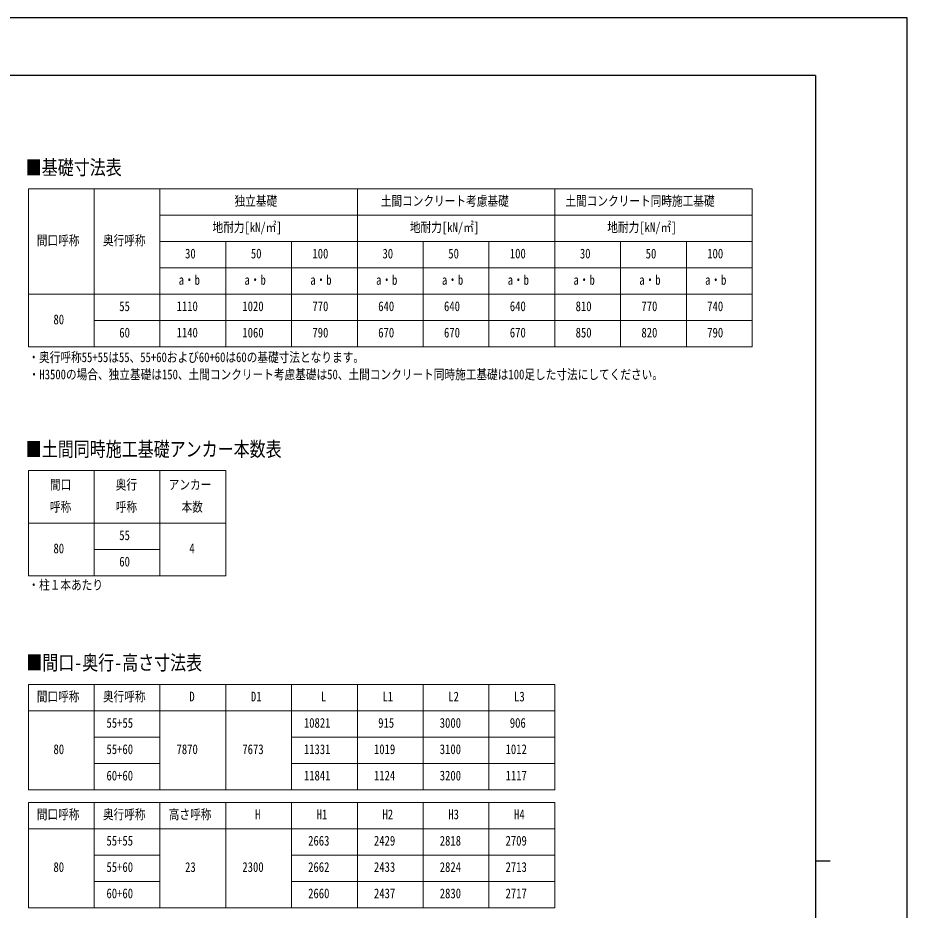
# Model space of a CAD drawing. Units: millimetres, scale not verified. Extents: x -18922 to 18922, y -13365 to 13365.
# Drawn here: x 5407 to 18922, y -187 to 13365 of the extents above; entities that cross this region are included whole.
import ezdxf
from ezdxf.enums import TextEntityAlignment as Align

# ---------------------------------------------------------------- set-up
doc = ezdxf.new("R2010")
doc.units = ezdxf.units.MM
doc.header["$LTSCALE"] = 50
doc.layers.add('0-1_TABLE1', color=7, linetype='Continuous', lineweight=18)
doc.layers.add('0-2_USER1', color=3, linetype='Continuous')
doc.layers.add('0-8_YKK_ZWAK', color=7, linetype='Continuous')
doc.styles.add('ＭＳ ゴシック', font='')
doc.styles.get('ＭＳ ゴシック').set_extended_font_data('MS Gothic')

msp = doc.modelspace()

# ---------------------------------------------------------------- linework, layer by layer
at = {"layer": '0-1_TABLE1'}
for p, q in [((5567.59, 10767.5), (16567.59, 10767.5)), ((5567.59, 10767.5), (5567.59, 8367.5)), ((6567.59, 10767.5), (6567.59, 8367.5)), ((7567.59, 10767.5), (7567.59, 8367.5)), ((10567.59, 10767.5), (10567.59, 8367.5)), ((13567.59, 10767.5), (13567.59, 8367.5)), ((7567.59, 10367.5), (16567.59, 10367.5)), ((7567.59, 9967.5), (16567.59, 9967.5)), ((8567.59, 9967.5), (8567.59, 8367.5)), ((9567.59, 9967.5), (9567.59, 8367.5)), ((11567.59, 9967.5), (11567.59, 8367.5)), ((12567.59, 9967.5), (12567.59, 8367.5)), ((14567.59, 9967.5), (14567.59, 8367.5)), ((15567.59, 9967.5), (15567.59, 8367.5)), ((7567.59, 9567.5), (16567.59, 9567.5)), ((5567.59, 9167.5), (16567.59, 9167.5)), ((6567.59, 8767.5), (16567.59, 8767.5)), ((5567.59, 6489.5), (8567.59, 6489.5)), ((5567.59, 6489.5), (5567.59, 4889.5)), ((6567.59, 6489.5), (6567.59, 4889.5)), ((7567.59, 6489.5), (7567.59, 4889.5)), ((8567.59, 6489.5), (8567.59, 4889.5)), ((5567.59, 5689.5), (8567.59, 5689.5)), ((6567.59, 5289.5), (7567.59, 5289.5)), ((5567.59, 4889.5), (8567.59, 4889.5)), ((5567.59, 3239.5), (13567.59, 3239.5)), ((5567.59, 3239.5), (5567.59, 1639.5)), ((6567.59, 3239.5), (6567.59, 1639.5)), ((7567.59, 3239.5), (7567.59, 1639.5)), ((8567.59, 3239.5), (8567.59, 1639.5)), ((9567.59, 3239.5), (9567.59, 1639.5)), ((10567.59, 3239.5), (10567.59, 1639.5)), ((11567.59, 3239.5), (11567.59, 1639.5)), ((12567.59, 3239.5), (12567.59, 1639.5)), ((13567.59, 3239.5), (13567.59, 1639.5)), ((5567.59, 2839.5), (13567.59, 2839.5)), ((6567.59, 2439.5), (7567.59, 2439.5)), ((9567.59, 2439.5), (13567.59, 2439.5)), ((6567.59, 2039.5), (7567.59, 2039.5)), ((9567.59, 2039.5), (13567.59, 2039.5)), ((5567.59, 1639.5), (13567.59, 1639.5)), ((5567.59, 1450.09), (13567.59, 1450.09)), ((5567.59, 1450.09), (5567.59, -149.91)), ((6567.59, 1450.09), (6567.59, -149.91)), ((7567.59, 1450.09), (7567.59, -149.91)), ((8567.59, 1450.09), (8567.59, -149.91)), ((9567.59, 1450.09), (9567.59, -149.91)), ((10567.59, 1450.09), (10567.59, -149.91)), ((11567.59, 1450.09), (11567.59, -149.91)), ((12567.59, 1450.09), (12567.59, -149.91)), ((13567.59, 1450.09), (13567.59, -149.91)), ((5567.59, 1050.09), (13567.59, 1050.09)), ((6567.59, 650.09), (7567.59, 650.09)), ((9567.59, 650.09), (13567.59, 650.09)), ((6567.59, 250.09), (7567.59, 250.09)), ((9567.59, 250.09), (13567.59, 250.09)), ((5567.59, -149.91), (13567.59, -149.91))]:
    msp.add_line(p, q, dxfattribs=at)
for points in [[(16567.59, 10767.5), (16567.59, 9967.5), (16567.59, 8367.5)], [(5567.59, 8367.5), (6567.59, 8367.5), (16567.59, 8367.5)]]:
    msp.add_lwpolyline(points, dxfattribs=at)
at = {"layer": '0-8_YKK_ZWAK'}
for p, q in [((17527.59, 12487.5), (-17572.41, 12487.5)), ((17527.59, 12487.5), (17527.59, -11362.5)), ((17527.59, 562.5), (17752.59, 562.5))]:
    msp.add_line(p, q, dxfattribs=at)
msp.add_lwpolyline([(-18922.5, -13365), (18922.5, -13365), (18922.5, 13365), (-18922.5, 13365)], close=True, dxfattribs=at)

# ---------------------------------------------------------------- texts
at = {"layer": '0-1_TABLE1', "style": 'ＭＳ ゴシック', "width": 0.8}
for s, p in [('独立基礎', (8700.39, 10466.25)), ('土間コンクリート考慮基礎', (10922.79, 10466.25)), ('土間コンクリート同時施工基礎', (13728.39, 10466.25)), ('地耐力[kN/㎡]', (8365.59, 10066.25)), ('地耐力[kN/㎡]', (11365.59, 10066.25)), ('地耐力[kN/㎡]', (14365.59, 10066.25)), ('間口呼称', (5694.99, 9866.25)), ('奥行呼称', (6700.39, 9866.25)), ('30', (7948.79, 9666.25)), ('50', (8948.79, 9666.25)), ('100', (9883.99, 9666.25)), ('30', (10948.79, 9666.25)), ('50', (11948.79, 9666.25)), ('100', (12883.99, 9666.25)), ('30', (13948.79, 9666.25)), ('50', (14948.79, 9666.25)), ('100', (15883.99, 9666.25)), ('a・b', (7851.59, 9266.25)), ('a・b', (8851.59, 9266.25)), ('a・b', (9851.59, 9266.25)), ('a・b', (10851.59, 9266.25)), ('a・b', (11851.59, 9266.25)), ('a・b', (12851.59, 9266.25)), ('a・b', (13851.59, 9266.25)), ('a・b', (14851.59, 9266.25)), ('a・b', (15851.59, 9266.25)), ('55', (6948.79, 8866.25)), ('1110', (7819.19, 8866.25)), ('1020', (8819.19, 8866.25)), ('770', (9883.99, 8866.25)), ('640', (10883.99, 8866.25)), ('640', (11883.99, 8866.25)), ('640', (12883.99, 8866.25)), ('810', (13883.99, 8866.25)), ('770', (14883.99, 8866.25)), ('740', (15883.99, 8866.25)), ('80', (5948.79, 8666.25)), ('60', (6948.79, 8466.25)), ('1140', (7819.19, 8466.25)), ('1060', (8819.19, 8466.25)), ('790', (9883.99, 8466.25)), ('670', (10883.99, 8466.25)), ('670', (11883.99, 8466.25)), ('670', (12883.99, 8466.25)), ('850', (13883.99, 8466.25)), ('820', (14883.99, 8466.25)), ('790', (15883.99, 8466.25)), ('奥行', (6894.79, 6157)), ('間口', (5894.79, 6157)), ('アンカー', (7700.39, 6157)), ('呼称', (5894.79, 5819.5)), ('呼称', (6894.79, 5819.5)), ('本数', (7894.79, 5819.5)), ('55', (6948.79, 5388.25)), ('80', (5948.79, 5188.25)), ('4', (8013.59, 5188.25)), ('60', (6948.79, 4988.25)), ('間口呼称', (5694.99, 2938.25)), ('奥行呼称', (6700.39, 2938.25)), ('D', (8013.59, 2938.25)), ('D1', (8948.79, 2938.25)), ('L', (10013.59, 2938.25)), ('L1', (10948.79, 2938.25)), ('L2', (11948.79, 2938.25)), ('L3', (12948.79, 2938.25)), ('55+55', (6754.39, 2538.25)), ('10821', (9754.39, 2538.25)), ('915', (10883.99, 2538.25)), ('3000', (11819.19, 2538.25)), ('906', (12883.99, 2538.25)), ('80', (5948.79, 2138.25)), ('55+60', (6754.39, 2138.25)), ('7870', (7819.19, 2138.25)), ('7673', (8819.19, 2138.25)), ('11331', (9754.39, 2138.25)), ('1019', (10819.19, 2138.25)), ('3100', (11819.19, 2138.25)), ('1012', (12819.19, 2138.25)), ('60+60', (6754.39, 1738.25)), ('11841', (9754.39, 1738.25)), ('1124', (10819.19, 1738.25)), ('3200', (11819.19, 1738.25)), ('1117', (12819.19, 1738.25)), ('間口呼称', (5694.99, 1148.84)), ('奥行呼称', (6700.39, 1148.84)), ('高さ呼称', (7700.39, 1148.84)), ('H', (9013.59, 1148.84)), ('H1', (9948.79, 1148.84)), ('H2', (10948.79, 1148.84)), ('H3', (11948.79, 1148.84)), ('H4', (12948.79, 1148.84)), ('55+55', (6754.39, 748.84)), ('2663', (9819.19, 748.84)), ('2429', (10819.19, 748.84)), ('2818', (11819.19, 748.84)), ('2709', (12819.19, 748.84)), ('80', (5948.79, 348.84)), ('55+60', (6754.39, 348.84)), ('23', (7948.79, 348.84)), ('2300', (8819.19, 348.84)), ('2662', (9819.19, 348.84)), ('2433', (10819.19, 348.84)), ('2824', (11819.19, 348.84)), ('2713', (12819.19, 348.84)), ('60+60', (6754.39, -51.16)), ('2660', (9819.19, -51.16)), ('2437', (10819.19, -51.16)), ('2830', (11819.19, -51.16)), ('2717', (12819.19, -51.16))]:
    msp.add_text(s, height=148.5, dxfattribs=at).set_placement(p, align=Align.BOTTOM_LEFT)
at = {"layer": '0-2_USER1', "style": 'ＭＳ ゴシック', "width": 0.8}
for s, height, p in [('■基礎寸法表', 222.7, (5527.87, 10914.88)), ('・奥行呼称55+55は55、55+60および60+60は60の基礎寸法となります。', 148.5, (5567.59, 8091.74)), ('・H3500の場合、独立基礎は150、土間コンクリート考慮基礎は50、土間コンクリート同時施工基礎は100足した寸法にしてください。', 148.5, (5572.76, 7830.76)), ('■土間同時施工基礎アンカー本数表', 222.7, (5527.87, 6636.88)), ('・柱１本あたり', 148.5, (5567.59, 4634.31)), ('■間口-奥行-高さ寸法表', 222.7, (5535.19, 3393.34))]:
    msp.add_text(s, height=height, dxfattribs=at).set_placement(p, align=Align.BOTTOM_LEFT)

doc.saveas('drawing.dxf')
